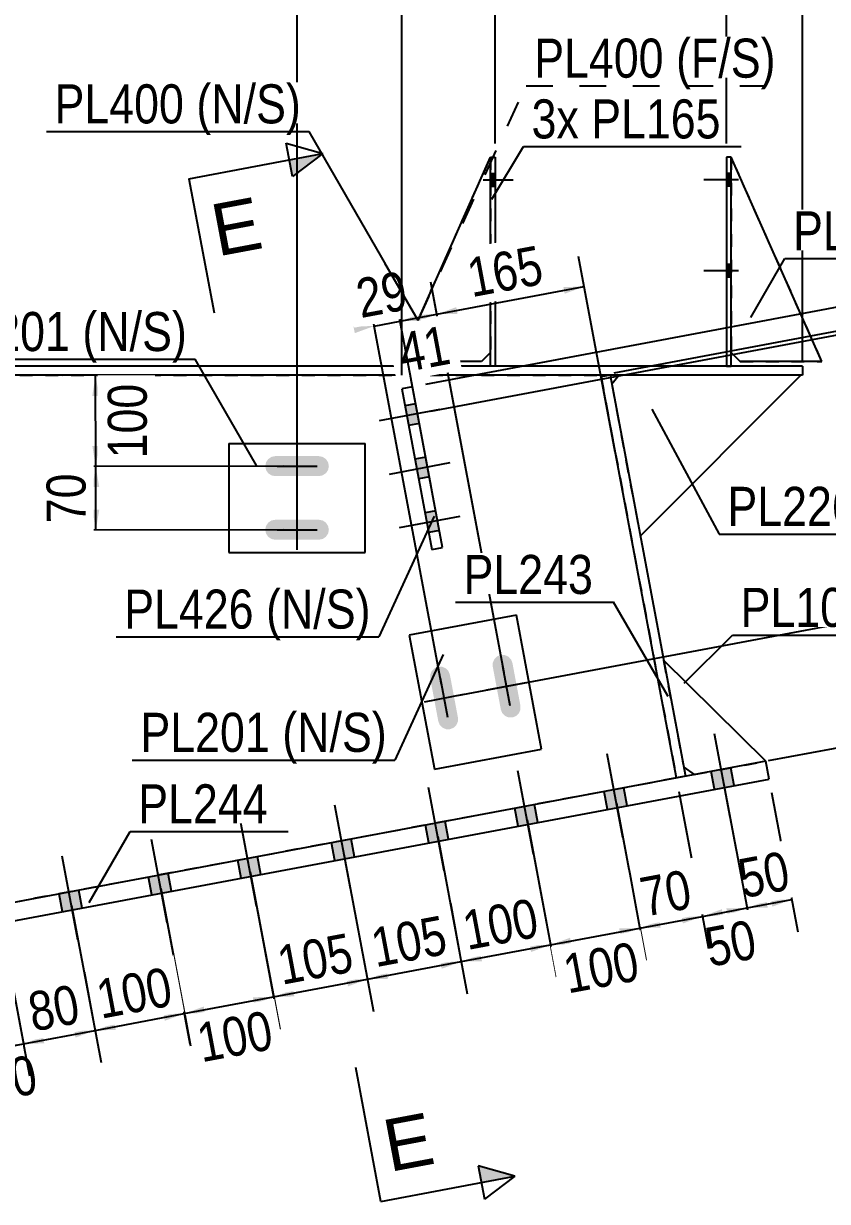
# Model space of a CAD drawing. Header units: millimetres. Extents: x -32 to 370, y -197 to 80.
# Drawn here: x 263.5 to 322.5, y -50.6 to 35.8 of the extents above; entities that cross this region are included whole.
import ezdxf

# ---------------------------------------------------------------- set-up
doc = ezdxf.new("R2010")
doc.units = ezdxf.units.MM
doc.linetypes.add('DXK_LINE_DOT1', pattern=[1.8814, 0.9407, -0.9407])
doc.linetypes.add('DXK_LINE_DOT2', pattern=[3.9198, 1.9599, -1.9599])
doc.styles.add('Arial', font='ARIAL.TTF', dxfattribs={"height": 0.2})
doc.styles.add('Arial Narrow', font='ARIALN.TTF', dxfattribs={"height": 0.2})

# ---------------------------------------------------------------- blocks, each defined once
blk = doc.blocks.new('Bolt-627304587-1576 - 1571')
at = {"linetype": 'Continuous'}
for points in [[(298.134, 23.868), (298.134, 24.802), (297.801, 24.802), (297.801, 23.868)], [(298.134, 23.868), (298.134, 24.802), (297.801, 24.802), (297.801, 23.868)], [(298.134, 23.868), (298.134, 24.802), (297.801, 24.802), (297.801, 23.868)], [(298.134, 17.202), (298.134, 18.135), (297.801, 18.135), (297.801, 17.202)], [(298.134, 17.202), (298.134, 18.135), (297.801, 18.135), (297.801, 17.202)], [(298.134, 17.202), (298.134, 18.135), (297.801, 18.135), (297.801, 17.202)]]:
    blk.add_hatch(color=3, dxfattribs=at).paths.add_polyline_path(points)
at = {"color": 3, "linetype": 'Continuous'}
for p, q in [((297.268, 24.335), (299.468, 24.335)), ((297.268, 24.335), (299.468, 24.335)), ((297.268, 24.335), (299.468, 24.335)), ((297.801, 24.802), (298.134, 24.802)), ((297.801, 24.802), (298.134, 24.802)), ((297.801, 24.802), (298.134, 24.802)), ((297.801, 23.868), (298.134, 23.868)), ((297.801, 23.868), (298.134, 23.868)), ((297.801, 23.868), (298.134, 23.868)), ((297.268, 17.668), (299.468, 17.668)), ((297.268, 17.668), (299.468, 17.668)), ((297.268, 17.668), (299.468, 17.668)), ((297.801, 18.135), (298.134, 18.135)), ((297.801, 18.135), (298.134, 18.135)), ((297.801, 18.135), (298.134, 18.135)), ((297.801, 17.202), (298.134, 17.202)), ((297.801, 17.202), (298.134, 17.202)), ((297.801, 17.202), (298.134, 17.202))]:
    blk.add_line(p, q, dxfattribs=at)
blk = doc.blocks.new('Bolt-627304587-1578 - 1571')
at = {"linetype": 'Continuous'}
for points in [[(315.446, 23.866), (315.446, 24.8), (315.113, 24.8), (315.113, 23.867)], [(315.446, 23.866), (315.446, 24.8), (315.113, 24.8), (315.113, 23.867)], [(315.446, 23.866), (315.446, 24.8), (315.113, 24.8), (315.113, 23.867)], [(315.445, 17.2), (315.445, 18.133), (315.112, 18.133), (315.112, 17.2)], [(315.445, 17.2), (315.445, 18.133), (315.112, 18.133), (315.112, 17.2)], [(315.445, 17.2), (315.445, 18.133), (315.112, 18.133), (315.112, 17.2)]]:
    blk.add_hatch(color=3, dxfattribs=at).paths.add_polyline_path(points)
at = {"color": 3, "linetype": 'Continuous'}
for p, q in [((315.98, 24.333), (313.446, 24.333)), ((315.98, 24.333), (313.446, 24.333)), ((315.98, 24.333), (313.446, 24.333)), ((315.446, 24.8), (315.113, 24.8)), ((315.446, 24.8), (315.113, 24.8)), ((315.446, 24.8), (315.113, 24.8)), ((315.446, 23.866), (315.113, 23.867)), ((315.446, 23.866), (315.113, 23.867)), ((315.446, 23.866), (315.113, 23.867)), ((315.979, 17.666), (313.445, 17.667)), ((315.979, 17.666), (313.445, 17.667)), ((315.979, 17.666), (313.445, 17.667)), ((315.445, 18.133), (315.112, 18.133)), ((315.445, 18.133), (315.112, 18.133)), ((315.445, 18.133), (315.112, 18.133)), ((315.445, 17.2), (315.112, 17.2)), ((315.445, 17.2), (315.112, 17.2)), ((315.445, 17.2), (315.112, 17.2))]:
    blk.add_line(p, q, dxfattribs=at)
blk = doc.blocks.new('Bolt-627304587-1580 - 1571')
at = {"linetype": 'Continuous'}
for points in [[(298.834, -10.524), (298.548, -10.52), (298.282, -10.627), (298.078, -10.827), (297.965, -11.09), (297.962, -11.377), (298.553, -14.522), (298.66, -14.787), (298.86, -14.992), (299.123, -15.104), (299.409, -15.107), (299.675, -15), (299.879, -14.8), (299.991, -14.537), (299.994, -14.251), (299.404, -11.106), (299.297, -10.84), (299.097, -10.636)], [(294.247, -11.385), (293.961, -11.382), (293.696, -11.488), (293.491, -11.689), (293.379, -11.952), (293.376, -12.238), (293.967, -15.383), (294.073, -15.648), (294.273, -15.853), (294.536, -15.965), (294.823, -15.968), (295.088, -15.862), (295.293, -15.661), (295.405, -15.398), (295.408, -15.112), (294.817, -11.967), (294.711, -11.702), (294.511, -11.497)]]:
    blk.add_hatch(color=3, dxfattribs=at).paths.add_polyline_path(points)
at = {"color": 3, "linetype": 'Continuous'}
for p, q in [((299.249, -14.255), (298.708, -11.372)), ((294.663, -15.117), (294.121, -12.234)), ((297.537, -13.084), (300.42, -12.543)), ((292.95, -13.946), (295.833, -13.404))]:
    blk.add_line(p, q, dxfattribs=at)
blk = doc.blocks.new('Part-627304587-1845 - 1571')
at = {"color": 7, "linetype": 'DXK_LINE_DOT1'}
blk.add_line((315.446, 26), (315.445, 11.667), dxfattribs=at)
at = {"color": 2, "linetype": 'Continuous'}
for p, q in [((322.111, 10.999), (315.446, 26)), ((316.111, 11), (315.445, 11.667)), ((322.111, 10.999), (316.111, 11))]:
    blk.add_line(p, q, dxfattribs=at)
blk = doc.blocks.new('Part-627304587-1774 - 1571')
at = {"color": 2, "linetype": 'Continuous'}
for p, q in [((317.986, -18.31), (310.489, -10.9)), ((311.966, -18.763), (312.744, -19.295))]:
    blk.add_line(p, q, dxfattribs=at)
at = {"color": 7, "linetype": 'DXK_LINE_DOT1'}
for p, q in [((310.489, -10.9), (311.966, -18.763)), ((312.744, -19.295), (317.986, -18.31))]:
    blk.add_line(p, q, dxfattribs=at)
blk = doc.blocks.new('Bolt-627304587-1584 - 1571')
at = {"linetype": 'Continuous'}
for points in [[(285.725, 2.814), (285.884, 3.052), (285.94, 3.333), (285.884, 3.613), (285.725, 3.851), (285.487, 4.01), (285.206, 4.066), (282.006, 4.066), (281.726, 4.01), (281.488, 3.851), (281.329, 3.613), (281.273, 3.333), (281.329, 3.052), (281.488, 2.814), (281.726, 2.655), (282.006, 2.599), (285.206, 2.599), (285.487, 2.655)], [(285.725, -1.852), (285.884, -1.615), (285.94, -1.334), (285.884, -1.053), (285.725, -0.815), (285.487, -0.656), (285.206, -0.601), (282.006, -0.601), (281.726, -0.656), (281.488, -0.815), (281.329, -1.053), (281.273, -1.334), (281.329, -1.615), (281.488, -1.852), (281.726, -2.011), (282.006, -2.067), (285.206, -2.067), (285.487, -2.011)]]:
    blk.add_hatch(color=3, dxfattribs=at).paths.add_polyline_path(points)
at = {"color": 3, "linetype": 'Continuous'}
for p, q in [((283.606, 1.866), (283.606, 4.799)), ((282.14, 3.333), (285.073, 3.333)), ((283.606, -2.801), (283.606, 0.133)), ((282.14, -1.334), (285.073, -1.334))]:
    blk.add_line(p, q, dxfattribs=at)
blk = doc.blocks.new('Part-627304587-1717 - 1571')
at = {"color": 2, "linetype": 'Continuous'}
for p, q in [((315.113, 26), (315.111, 10.667)), ((315.446, 26), (315.113, 26)), ((315.444, 10.667), (315.446, 26)), ((315.111, 10.667), (315.444, 10.667))]:
    blk.add_line(p, q, dxfattribs=at)
blk = doc.blocks.new('Bolt-627304587-1590 - 1571')
at = {"linetype": 'Continuous'}
for points in [[(292.576, 6.469), (292.305, 7.911), (291.519, 7.763), (291.789, 6.322)], [(293.314, 2.538), (293.043, 3.979), (292.257, 3.832), (292.528, 2.39)], [(294.052, -1.393), (293.782, 0.048), (292.995, -0.1), (293.266, -1.541)]]:
    blk.add_hatch(color=3, dxfattribs=at).paths.add_polyline_path(points)
at = {"color": 3, "linetype": 'Continuous'}
for p, q in [((292.305, 7.911), (291.519, 7.763)), ((294.078, 7.498), (289.623, 6.661)), ((292.576, 6.469), (291.789, 6.322)), ((294.817, 3.566), (290.361, 2.73)), ((293.043, 3.979), (292.257, 3.832)), ((293.314, 2.538), (292.528, 2.39)), ((293.782, 0.048), (292.995, -0.1)), ((295.555, -0.365), (291.099, -1.202)), ((294.052, -1.393), (293.266, -1.541))]:
    blk.add_line(p, q, dxfattribs=at)
blk = doc.blocks.new('Part-627304587-1727 - 1571')
at = {"color": 2, "linetype": 'Continuous'}
for p, q in [((297.801, 10.667), (297.801, 26)), ((297.801, 26), (298.134, 26)), ((298.134, 26), (298.134, 10.667)), ((298.134, 10.667), (297.801, 10.667))]:
    blk.add_line(p, q, dxfattribs=at)
blk = doc.blocks.new('Part-627304587-1993 - 1571')
at = {"color": 2, "linetype": 'Continuous'}
for p, q in [((292.071, 9.156), (291.285, 9.008)), ((291.285, 9.008), (293.5, -2.786)), ((294.286, -2.638), (292.071, 9.156)), ((293.5, -2.786), (294.286, -2.638))]:
    blk.add_line(p, q, dxfattribs=at)
blk = doc.blocks.new('Part-627304587-1796 - 1571')
at = {"color": 2, "linetype": 'Continuous'}
for p, q in [((317.986, -18.31), (255.741, -30)), ((318.232, -19.621), (317.986, -18.31)), ((255.987, -31.31), (318.232, -19.621)), ((255.741, -30), (255.987, -31.31))]:
    blk.add_line(p, q, dxfattribs=at)
blk = doc.blocks.new('Bolt-627304587-1603 - 1571')
at = {"linetype": 'Continuous'}
for points in [[(315.431, -18.79), (313.989, -19.061), (314.235, -20.371), (315.677, -20.101)], [(315.431, -18.79), (313.989, -19.061), (314.235, -20.371), (315.677, -20.101)], [(307.568, -20.267), (306.127, -20.537), (306.373, -21.848), (307.814, -21.577)], [(307.568, -20.267), (306.127, -20.537), (306.373, -21.848), (307.814, -21.577)], [(301.016, -21.497), (299.574, -21.768), (299.821, -23.078), (301.262, -22.808)], [(301.016, -21.497), (299.574, -21.768), (299.821, -23.078), (301.262, -22.808)], [(294.464, -22.728), (293.022, -22.998), (293.268, -24.309), (294.71, -24.038)], [(294.464, -22.728), (293.022, -22.998), (293.268, -24.309), (294.71, -24.038)], [(287.584, -24.02), (286.143, -24.29), (286.389, -25.601), (287.83, -25.33)], [(287.584, -24.02), (286.143, -24.29), (286.389, -25.601), (287.83, -25.33)], [(280.704, -25.312), (279.263, -25.583), (279.509, -26.893), (280.95, -26.622)], [(280.704, -25.312), (279.263, -25.583), (279.509, -26.893), (280.95, -26.622)], [(274.152, -26.542), (272.711, -26.813), (272.957, -28.123), (274.398, -27.853)], [(274.152, -26.542), (272.711, -26.813), (272.957, -28.123), (274.398, -27.853)], [(267.6, -27.773), (266.159, -28.044), (266.405, -29.354), (267.846, -29.083)], [(267.6, -27.773), (266.159, -28.044), (266.405, -29.354), (267.846, -29.083)], [(259.738, -29.249), (258.296, -29.52), (258.542, -30.831), (259.984, -30.56)], [(259.738, -29.249), (258.296, -29.52), (258.542, -30.831), (259.984, -30.56)]]:
    blk.add_hatch(color=3, dxfattribs=at).paths.add_polyline_path(points)
at = {"color": 3, "linetype": 'Continuous'}
for p, q in [((315.367, -22.424), (314.218, -16.305)), ((315.367, -22.424), (314.218, -16.305)), ((307.504, -23.901), (306.355, -17.781)), ((307.504, -23.901), (306.355, -17.781)), ((315.677, -20.101), (315.431, -18.79)), ((315.677, -20.101), (315.431, -18.79)), ((300.952, -25.131), (299.803, -19.012)), ((300.952, -25.131), (299.803, -19.012)), ((314.235, -20.371), (313.989, -19.061)), ((314.235, -20.371), (313.989, -19.061)), ((294.4, -26.362), (293.251, -20.242)), ((294.4, -26.362), (293.251, -20.242)), ((306.373, -21.848), (306.127, -20.537)), ((306.373, -21.848), (306.127, -20.537)), ((307.814, -21.577), (307.568, -20.267)), ((307.814, -21.577), (307.568, -20.267)), ((287.52, -27.654), (286.371, -21.534)), ((287.52, -27.654), (286.371, -21.534)), ((301.262, -22.808), (301.016, -21.497)), ((301.262, -22.808), (301.016, -21.497)), ((299.821, -23.078), (299.574, -21.768)), ((299.821, -23.078), (299.574, -21.768)), ((280.641, -28.946), (279.491, -22.826)), ((280.641, -28.946), (279.491, -22.826)), ((293.268, -24.309), (293.022, -22.998)), ((293.268, -24.309), (293.022, -22.998)), ((294.71, -24.038), (294.464, -22.728)), ((294.71, -24.038), (294.464, -22.728)), ((274.089, -30.176), (272.939, -24.057)), ((274.089, -30.176), (272.939, -24.057)), ((287.83, -25.33), (287.584, -24.02)), ((287.83, -25.33), (287.584, -24.02)), ((286.389, -25.601), (286.143, -24.29)), ((286.389, -25.601), (286.143, -24.29)), ((267.536, -31.407), (266.387, -25.287)), ((267.536, -31.407), (266.387, -25.287)), ((279.509, -26.893), (279.263, -25.583)), ((279.509, -26.893), (279.263, -25.583)), ((280.95, -26.622), (280.704, -25.312)), ((280.95, -26.622), (280.704, -25.312)), ((259.674, -32.884), (258.525, -26.764)), ((259.674, -32.884), (258.525, -26.764)), ((274.398, -27.853), (274.152, -26.542)), ((274.398, -27.853), (274.152, -26.542)), ((272.957, -28.123), (272.711, -26.813)), ((272.957, -28.123), (272.711, -26.813)), ((266.405, -29.354), (266.159, -28.044)), ((266.405, -29.354), (266.159, -28.044)), ((267.846, -29.083), (267.6, -27.773)), ((267.846, -29.083), (267.6, -27.773)), ((259.984, -30.56), (259.738, -29.249)), ((259.984, -30.56), (259.738, -29.249)), ((258.542, -30.831), (258.296, -29.52)), ((258.542, -30.831), (258.296, -29.52))]:
    blk.add_line(p, q, dxfattribs=at)
blk = doc.blocks.new('Part-627304587-1752 - 1571')
at = {"color": 2, "linetype": 'Continuous'}
for p, q in [((278.606, 4.999), (288.606, 4.999)), ((278.606, 4.999), (278.606, -3.001)), ((288.606, -3.001), (288.606, 4.999)), ((278.606, -3.001), (288.606, -3.001))]:
    blk.add_line(p, q, dxfattribs=at)
blk = doc.blocks.new('Part-627304587-1946 - 1571')
at = {"color": 7, "linetype": 'DXK_LINE_DOT1'}
for p, q in [((322.111, 10.999), (315.446, 26)), ((315.445, 11.667), (316.111, 11)), ((316.111, 11), (322.111, 10.999))]:
    blk.add_line(p, q, dxfattribs=at)
blk = doc.blocks.new('Part-627304587-1818 - 1571')
at = {"color": 2, "linetype": 'Continuous'}
for p, q in [((307.231, 10), (306.687, 9.345)), ((308.779, -1.794), (320.564, 10))]:
    blk.add_line(p, q, dxfattribs=at)
at = {"color": 7, "linetype": 'DXK_LINE_DOT1'}
for p, q in [((320.564, 10), (307.231, 10)), ((306.687, 9.345), (308.779, -1.794))]:
    blk.add_line(p, q, dxfattribs=at)
blk = doc.blocks.new('Part-627304587-2008 - 1571')
at = {"color": 2, "linetype": 'Continuous'}
for p, q in [((291.134, 11), (297.801, 26)), ((297.801, 11.667), (297.134, 11)), ((297.134, 11), (291.134, 11))]:
    blk.add_line(p, q, dxfattribs=at)
at = {"color": 7, "linetype": 'DXK_LINE_DOT1'}
blk.add_line((297.801, 26), (297.801, 11.667), dxfattribs=at)
blk = doc.blocks.new('Part-627304587-2094 - 1571')
at = {"color": 2, "linetype": 'Continuous'}
for p, q in [((297.801, 10.667), (254.013, 10.667)), ((315.111, 10.667), (298.134, 10.667)), ((320.684, 10.667), (315.444, 10.667)), ((320.684, 10.667), (320.684, 10)), ((306.564, 10), (237.013, 10)), ((320.684, 10), (306.565, 10))]:
    blk.add_line(p, q, dxfattribs=at)
at = {"color": 7, "linetype": 'DXK_LINE_DOT1'}
for p, q in [((298.134, 10.667), (297.801, 10.667)), ((315.444, 10.667), (315.111, 10.667)), ((306.564, 10), (306.565, 10)), ((306.564, 10), (306.565, 10))]:
    blk.add_line(p, q, dxfattribs=at)
blk = doc.blocks.new('Part-627304587-2138 - 1571')
at = {"color": 2, "linetype": 'Continuous'}
for p, q in [((255.741, 6.119), (255.741, 10)), ((305.886, 10), (305.909, 9.877)), ((255.741, -30), (255.741, 2.507))]:
    blk.add_line(p, q, dxfattribs=at)
at = {"color": 7, "linetype": 'DXK_LINE_DOT1'}
for p, q in [((255.741, 10), (305.886, 10)), ((305.909, 9.877), (311.434, -19.541)), ((311.434, -19.541), (262.293, -28.77)), ((261.638, -28.893), (255.741, -30))]:
    blk.add_line(p, q, dxfattribs=at)
blk = doc.blocks.new('Part-627304587-2204 - 1571')
at = {"color": 2, "linetype": 'Continuous'}
for p, q in [((306.564, 10), (305.909, 9.877)), ((311.434, -19.541), (305.909, 9.877)), ((306.564, 10), (312.089, -19.418)), ((312.089, -19.418), (311.434, -19.541))]:
    blk.add_line(p, q, dxfattribs=at)
blk = doc.blocks.new('Part-627304587-2231 - 1571')
at = {"color": 2, "linetype": 'Continuous'}
for p, q in [((299.694, -7.592), (291.831, -9.069)), ((301.539, -17.42), (299.694, -7.592)), ((291.831, -9.069), (293.677, -18.897)), ((293.677, -18.897), (301.539, -17.42))]:
    blk.add_line(p, q, dxfattribs=at)
blk = doc.blocks.new('Part-627304587-9533 - 1571')
at = {"color": 7, "linetype": 'DXK_LINE_DOT1'}
for p, q in [((291.134, 11), (297.801, 26)), ((297.801, 11.666), (297.134, 11)), ((297.801, 11.667), (297.801, 11.666)), ((297.134, 11), (291.134, 11))]:
    blk.add_line(p, q, dxfattribs=at)
blk = doc.blocks.new('StraightDimension-627304587-8108 - 1571')
at = {"linetype": 'Continuous'}
for points in [[(300.682, -31.817), (302.202, -31.786), (300.774, -32.308)], [(297.17, -32.985), (295.65, -33.016), (297.078, -32.494)]]:
    blk.add_hatch(color=7, dxfattribs=at).paths.add_polyline_path(points)
at = {"color": 7, "linetype": 'Continuous'}
for p, q in [((300.48, -22.615), (302.645, -34.144)), ((293.928, -23.846), (296.093, -35.375)), ((295.65, -33.016), (302.202, -31.786))]:
    blk.add_line(p, q, dxfattribs=at)
at = {"color": 0}
blk.add_wipeout([(302.183, -31.637), (301.408, -27.509), (294.838, -28.743), (295.613, -32.87)], dxfattribs=at)
at = {"color": 3, "style": 'Arial Narrow'}
blk.add_text('100', height=2.8633, rotation=10.6341, dxfattribs=at).set_placement((296.092, -32.17))
blk = doc.blocks.new('StraightDimension-627304587-8104 - 1571')
at = {"linetype": 'Continuous'}
for points in [[(318.372, -28.495), (319.893, -28.463), (318.465, -28.986)], [(318.137, -29.047), (316.617, -29.079), (318.045, -28.556)]]:
    blk.add_hatch(color=7, dxfattribs=at).paths.add_polyline_path(points)
at = {"color": 7, "linetype": 'Continuous'}
for p, q in [((314.894, -19.908), (317.06, -31.437)), ((318.417, -20.604), (320.336, -30.822)), ((316.617, -29.079), (319.893, -28.463))]:
    blk.add_line(p, q, dxfattribs=at)
at = {"color": 0}
blk.add_wipeout([(320.613, -28.176), (319.838, -24.048), (315.065, -24.944), (315.84, -29.072)], dxfattribs=at)
at = {"color": 3, "style": 'Arial Narrow'}
blk.add_text('50', height=2.8633, rotation=10.6341, dxfattribs=at).set_placement((316.319, -28.371))
blk = doc.blocks.new('StraightDimension-627304587-8114 - 1571')
at = {"linetype": 'Continuous'}
for points in [[(262.444, -39.507), (260.924, -39.538), (262.352, -39.015)], [(262.024, -39.077), (263.544, -39.046), (262.116, -39.568)]]:
    blk.add_hatch(color=7, dxfattribs=at).paths.add_polyline_path(points)
at = {"color": 7, "linetype": 'Continuous'}
for p, q in [((261.822, -29.875), (263.96, -41.257)), ((259.201, -30.368), (261.339, -41.749)), ((260.924, -39.538), (263.544, -39.046))]:
    blk.add_line(p, q, dxfattribs=at)
at = {"color": 0}
blk.add_wipeout([(265.423, -43.119), (264.648, -38.991), (259.875, -39.887), (260.65, -44.015)], dxfattribs=at)
at = {"color": 3, "style": 'Arial Narrow'}
blk.add_text('40', height=2.8633, rotation=10.6341, dxfattribs=at).set_placement((261.129, -43.315))
blk = doc.blocks.new('StraightDimension-627304587-8105 - 1571')
at = {"linetype": 'Continuous'}
for points in [[(314.861, -29.663), (313.341, -29.694), (314.769, -29.171)], [(315.096, -29.11), (316.617, -29.079), (315.188, -29.601)]]:
    blk.add_hatch(color=7, dxfattribs=at).paths.add_polyline_path(points)
at = {"color": 7, "linetype": 'Continuous'}
for p, q in [((311.618, -20.524), (313.756, -31.905)), ((314.894, -19.908), (317.032, -31.29)), ((313.341, -29.694), (316.617, -29.079))]:
    blk.add_line(p, q, dxfattribs=at)
at = {"color": 0}
blk.add_wipeout([(318.168, -33.214), (317.393, -29.086), (312.62, -29.982), (313.395, -34.11)], dxfattribs=at)
at = {"color": 3, "style": 'Arial Narrow'}
blk.add_text('50', height=2.8633, rotation=10.6341, dxfattribs=at).set_placement((313.874, -33.409))
blk = doc.blocks.new('StraightDimension-627304587-11182 - 1571')
at = {"color": 7, "linetype": 'Continuous'}
blk.add_line((320.684, 11), (320.684, 65.805), dxfattribs=at)
blk = doc.blocks.new('StraightDimension-627304587-8106 - 1571')
at = {"linetype": 'Continuous'}
for points in [[(310.274, -30.524), (308.754, -30.555), (310.182, -30.033)], [(311.82, -29.725), (313.341, -29.694), (311.912, -30.216)]]:
    blk.add_hatch(color=7, dxfattribs=at).paths.add_polyline_path(points)
at = {"color": 7, "linetype": 'Continuous'}
for p, q in [((311.618, -20.524), (313.783, -32.053)), ((307.032, -21.385), (309.197, -32.914)), ((308.754, -30.555), (313.341, -29.694))]:
    blk.add_line(p, q, dxfattribs=at)
at = {"color": 0}
blk.add_wipeout([(313.406, -29.529), (312.631, -25.401), (307.858, -26.297), (308.633, -30.425)], dxfattribs=at)
at = {"color": 3, "style": 'Arial Narrow'}
blk.add_text('70', height=2.8633, rotation=10.6341, dxfattribs=at).set_placement((309.112, -29.725))
blk = doc.blocks.new('StraightDimension-627304587-7215 - 1571')
at = {"linetype": 'Continuous'}
for points in [[(268.584, 8.475), (268.831, 9.975), (269.084, 8.476)], [(269.09, 4.808), (268.842, 3.308), (268.59, 4.807)]]:
    blk.add_hatch(color=7, dxfattribs=at).paths.add_polyline_path(points)
at = {"color": 7, "linetype": 'Continuous'}
for p, q in [((282.587, 9.998), (266.431, 9.971)), ((268.842, 3.308), (268.831, 9.975)), ((282.606, 3.331), (266.442, 3.304))]:
    blk.add_line(p, q, dxfattribs=at)
at = {"color": 0}
blk.add_wipeout([(273.181, 9.991), (268.981, 9.984), (268.992, 3.3), (273.192, 3.307)], dxfattribs=at)
at = {"color": 3, "style": 'Arial Narrow'}
blk.add_text('100', height=2.8633, rotation=90.09761, dxfattribs=at).set_placement((272.591, 3.906))
blk = doc.blocks.new('StraightDimension-627304587-7216 - 1571')
at = {"linetype": 'Continuous'}
for points in [[(268.595, 1.807), (268.842, 3.308), (269.095, 1.808)], [(269.098, 0.142), (268.85, -1.359), (268.598, 0.141)]]:
    blk.add_hatch(color=7, dxfattribs=at).paths.add_polyline_path(points)
at = {"color": 7, "linetype": 'Continuous'}
for p, q in [((282.606, 3.331), (266.592, 3.304)), ((268.85, -1.359), (268.842, 3.308)), ((282.606, -1.336), (266.6, -1.363))]:
    blk.add_line(p, q, dxfattribs=at)
at = {"color": 0}
blk.add_wipeout([(268.692, 3.402), (264.492, 3.395), (264.5, -1.461), (268.7, -1.454)], dxfattribs=at)
at = {"color": 3, "style": 'Arial Narrow'}
blk.add_text('70', height=2.8633, rotation=90.09761, dxfattribs=at).set_placement((268.099, -0.855))
blk = doc.blocks.new('StraightDimension-627304587-7285 - 1571')
at = {"linetype": 'Continuous'}
for points in [[(303.144, 16.472), (304.665, 16.503), (303.237, 15.98)], [(295.374, 14.504), (293.854, 14.472), (295.282, 14.995)]]:
    blk.add_hatch(color=7, dxfattribs=at).paths.add_polyline_path(points)
at = {"color": 7, "linetype": 'Continuous'}
for p, q in [((306.944, 4.365), (304.249, 18.714)), ((298.794, -11.831), (293.439, 16.684)), ((293.854, 14.472), (304.665, 16.503))]:
    blk.add_line(p, q, dxfattribs=at)
at = {"color": 0}
blk.add_wipeout([(302.516, 16.252), (301.741, 20.38), (295.172, 19.146), (295.947, 15.018)], dxfattribs=at)
at = {"color": 3, "style": 'Arial Narrow'}
blk.add_text('165', height=2.8633, rotation=10.6341, dxfattribs=at).set_placement((296.426, 15.719))
blk = doc.blocks.new('StraightDimension-627304587-7286 - 1571')
at = {"linetype": 'Continuous'}
for points in [[(292.688, 13.999), (291.167, 13.968), (292.595, 14.49)], [(292.334, 14.441), (293.854, 14.472), (292.426, 13.95)]]:
    blk.add_hatch(color=7, dxfattribs=at).paths.add_polyline_path(points)
at = {"color": 7, "linetype": 'Continuous'}
for p, q in [((298.794, -11.831), (293.411, 16.831)), ((293.447, 1.83), (290.724, 16.327)), ((291.167, 13.968), (293.854, 14.472))]:
    blk.add_line(p, q, dxfattribs=at)
at = {"color": 0}
blk.add_wipeout([(295.7, 10.393), (294.925, 14.521), (290.152, 13.625), (290.927, 9.497)], dxfattribs=at)
at = {"color": 3, "style": 'Arial Narrow'}
blk.add_text('41', height=2.8633, rotation=10.6341, dxfattribs=at).set_placement((291.406, 10.197))
blk = doc.blocks.new('StraightDimension-627304587-7287 - 1571')
at = {"linetype": 'Continuous'}
for points in [[(292.688, 13.999), (291.167, 13.968), (292.595, 14.49)], [(287.747, 13.58), (289.268, 13.611), (287.839, 13.089)]]:
    blk.add_hatch(color=7, dxfattribs=at).paths.add_polyline_path(points)
at = {"color": 7, "linetype": 'Continuous'}
for p, q in [((294.207, -12.692), (288.852, 15.822)), ((293.447, 1.83), (290.752, 16.179)), ((289.268, 13.611), (291.167, 13.968))]:
    blk.add_line(p, q, dxfattribs=at)
at = {"color": 0}
blk.add_wipeout([(292.576, 14.385), (291.801, 18.513), (287.028, 17.617), (287.803, 13.489)], dxfattribs=at)
at = {"color": 3, "style": 'Arial Narrow'}
blk.add_text('29', height=2.8633, rotation=10.6341, dxfattribs=at).set_placement((288.282, 14.189))
blk = doc.blocks.new('StraightDimension-627304587-7399 - 1571')
at = {"linetype": 'Continuous'}
for points in [[(333.223, -7.909), (333.191, -6.388), (333.714, -7.817)], [(334.805, -13.625), (334.836, -15.146), (334.314, -13.718)]]:
    blk.add_hatch(color=7, dxfattribs=at).paths.add_polyline_path(points)
at = {"color": 7, "linetype": 'Continuous'}
for p, q in [((295.375, -13.49), (335.403, -5.973)), ((333.191, -6.388), (334.836, -15.146)), ((318.198, -18.271), (337.047, -14.73))]:
    blk.add_line(p, q, dxfattribs=at)
at = {"color": 0}
blk.add_wipeout([(334.778, -14.024), (338.906, -13.249), (337.672, -6.68), (333.544, -7.455)], dxfattribs=at)
at = {"color": 3, "style": 'Arial Narrow'}
blk.add_text('134', height=2.8633, rotation=-79.36611, dxfattribs=at).set_placement((334.245, -7.934))
blk = doc.blocks.new('StraightDimension-627304587-7400 - 1571')
at = {"linetype": 'Continuous'}
for points in [[(329.371, 12.599), (329.34, 14.12), (329.863, 12.692)], [(333.16, -4.868), (333.191, -6.388), (332.669, -4.96)]]:
    blk.add_hatch(color=7, dxfattribs=at).paths.add_polyline_path(points)
at = {"color": 7, "linetype": 'Continuous'}
for p, q in [((293.423, 7.374), (331.551, 14.535)), ((329.34, 14.12), (333.191, -6.388)), ((295.375, -13.49), (335.403, -5.973))]:
    blk.add_line(p, q, dxfattribs=at)
at = {"color": 0}
blk.add_wipeout([(332.03, 0.609), (336.158, 1.384), (334.924, 7.953), (330.796, 7.178)], dxfattribs=at)
at = {"color": 3, "style": 'Arial Narrow'}
blk.add_text('313', height=2.8633, rotation=-79.36611, dxfattribs=at).set_placement((331.497, 6.699))
blk = doc.blocks.new('StraightDimension-627304587-7401 - 1571')
at = {"linetype": 'Continuous'}
for points in [[(329.257, 15.915), (329.288, 14.395), (328.766, 15.823)], [(329.371, 12.599), (329.34, 14.12), (329.863, 12.692)]]:
    blk.add_hatch(color=7, dxfattribs=at).paths.add_polyline_path(points)
at = {"color": 7, "linetype": 'Continuous'}
for p, q in [((306.869, 10.185), (331.647, 14.838)), ((293.423, 7.374), (331.699, 14.563)), ((329.288, 14.395), (329.34, 14.12))]:
    blk.add_line(p, q, dxfattribs=at)
at = {"color": 0}
blk.add_wipeout([(325.318, 11.966), (329.446, 12.741), (328.887, 15.718), (324.759, 14.943)], dxfattribs=at)
at = {"color": 3, "style": 'Arial Narrow'}
blk.add_text('4', height=2.863, rotation=-79.36611, dxfattribs=at).set_placement((325.46, 14.464))
blk = doc.blocks.new('StraightDimension-627304587-7402 - 1571')
at = {"linetype": 'Continuous'}
for points in [[(328.94, 17.606), (328.971, 16.085), (328.448, 17.513)], [(329.319, 12.875), (329.288, 14.395), (329.811, 12.967)]]:
    blk.add_hatch(color=7, dxfattribs=at).paths.add_polyline_path(points)
at = {"color": 7, "linetype": 'Continuous'}
for p, q in [((293.054, 9.34), (331.182, 16.501)), ((328.971, 16.085), (329.288, 14.395)), ((306.869, 10.185), (331.5, 14.81))]:
    blk.add_line(p, q, dxfattribs=at)
at = {"color": 0}
blk.add_wipeout([(329.725, 12.881), (333.853, 13.656), (332.957, 18.429), (328.829, 17.654)], dxfattribs=at)
at = {"color": 3, "style": 'Arial Narrow'}
blk.add_text('26', height=2.8633, rotation=-79.36611, dxfattribs=at).set_placement((329.529, 17.175))
blk = doc.blocks.new('StraightDimension-627304587-8107 - 1571')
at = {"linetype": 'Continuous'}
for points in [[(307.234, -30.586), (308.754, -30.555), (307.326, -31.078)], [(303.722, -31.755), (302.202, -31.786), (303.63, -31.263)]]:
    blk.add_hatch(color=7, dxfattribs=at).paths.add_polyline_path(points)
at = {"color": 7, "linetype": 'Continuous'}
for p, q in [((307.032, -21.385), (309.169, -32.767)), ((300.48, -22.615), (302.617, -33.997)), ((302.202, -31.786), (308.754, -30.555))]:
    blk.add_line(p, q, dxfattribs=at)
at = {"color": 0}
blk.add_wipeout([(309.566, -34.829), (308.791, -30.701), (302.221, -31.935), (302.996, -36.063)], dxfattribs=at)
at = {"color": 3, "style": 'Arial Narrow'}
blk.add_text('100', height=2.8633, rotation=10.6341, dxfattribs=at).set_placement((303.475, -35.362))
blk = doc.blocks.new('StraightDimension-627304587-8109 - 1571')
at = {"linetype": 'Continuous'}
for points in [[(294.129, -33.047), (295.65, -33.016), (294.222, -33.539)], [(290.29, -34.277), (288.77, -34.308), (290.198, -33.786)]]:
    blk.add_hatch(color=7, dxfattribs=at).paths.add_polyline_path(points)
at = {"color": 7, "linetype": 'Continuous'}
for p, q in [((293.928, -23.846), (296.093, -35.375)), ((287.048, -25.138), (289.213, -36.667)), ((288.77, -34.308), (295.65, -33.016))]:
    blk.add_line(p, q, dxfattribs=at)
at = {"color": 0}
blk.add_wipeout([(295.467, -32.898), (294.692, -28.77), (288.122, -30.004), (288.897, -34.132)], dxfattribs=at)
at = {"color": 3, "style": 'Arial Narrow'}
blk.add_text('105', height=2.8633, rotation=10.6341, dxfattribs=at).set_placement((289.376, -33.431))
blk = doc.blocks.new('StraightDimension-627304587-8110 - 1571')
at = {"linetype": 'Continuous'}
for points in [[(287.25, -34.339), (288.77, -34.308), (287.342, -34.831)], [(283.411, -35.569), (281.89, -35.6), (283.318, -35.078)]]:
    blk.add_hatch(color=7, dxfattribs=at).paths.add_polyline_path(points)
at = {"color": 7, "linetype": 'Continuous'}
for p, q in [((287.048, -25.138), (289.213, -36.667)), ((280.168, -26.43), (282.333, -37.959)), ((281.89, -35.6), (288.77, -34.308))]:
    blk.add_line(p, q, dxfattribs=at)
at = {"color": 0}
blk.add_wipeout([(288.587, -34.19), (287.812, -30.062), (281.243, -31.296), (282.018, -35.424)], dxfattribs=at)
at = {"color": 3, "style": 'Arial Narrow'}
blk.add_text('105', height=2.8633, rotation=10.6341, dxfattribs=at).set_placement((282.497, -34.723))
blk = doc.blocks.new('StraightDimension-627304587-8111 - 1571')
at = {"linetype": 'Continuous'}
for points in [[(280.37, -35.631), (281.89, -35.6), (280.462, -36.123)], [(276.859, -36.8), (275.338, -36.831), (276.766, -36.308)]]:
    blk.add_hatch(color=7, dxfattribs=at).paths.add_polyline_path(points)
at = {"color": 7, "linetype": 'Continuous'}
for p, q in [((280.168, -26.43), (282.306, -37.812)), ((273.616, -27.66), (275.753, -39.042)), ((275.338, -36.831), (281.89, -35.6))]:
    blk.add_line(p, q, dxfattribs=at)
at = {"color": 0}
blk.add_wipeout([(282.702, -39.874), (281.927, -35.746), (275.357, -36.98), (276.132, -41.108)], dxfattribs=at)
at = {"color": 3, "style": 'Arial Narrow'}
blk.add_text('100', height=2.8633, rotation=10.6341, dxfattribs=at).set_placement((276.611, -40.407))
blk = doc.blocks.new('StraightDimension-627304587-8112 - 1571')
at = {"linetype": 'Continuous'}
for points in [[(273.818, -36.862), (275.338, -36.831), (273.91, -37.353)], [(270.306, -38.03), (268.786, -38.061), (270.214, -37.539)]]:
    blk.add_hatch(color=7, dxfattribs=at).paths.add_polyline_path(points)
at = {"color": 7, "linetype": 'Continuous'}
for p, q in [((273.616, -27.66), (275.781, -39.19)), ((267.064, -28.891), (269.229, -40.42)), ((268.786, -38.061), (275.338, -36.831))]:
    blk.add_line(p, q, dxfattribs=at)
at = {"color": 0}
blk.add_wipeout([(275.319, -36.682), (274.544, -32.554), (267.975, -33.788), (268.75, -37.915)], dxfattribs=at)
at = {"color": 3, "style": 'Arial Narrow'}
blk.add_text('100', height=2.8633, rotation=10.6341, dxfattribs=at).set_placement((269.229, -37.215))
blk = doc.blocks.new('StraightDimension-627304587-8113 - 1571')
at = {"linetype": 'Continuous'}
for points in [[(265.065, -39.014), (263.544, -39.046), (264.972, -38.523)], [(267.266, -38.092), (268.786, -38.061), (267.358, -38.584)]]:
    blk.add_hatch(color=7, dxfattribs=at).paths.add_polyline_path(points)
at = {"color": 7, "linetype": 'Continuous'}
for p, q in [((267.064, -28.891), (269.229, -40.42)), ((261.822, -29.875), (263.987, -41.404)), ((263.544, -39.046), (268.786, -38.061))]:
    blk.add_line(p, q, dxfattribs=at)
at = {"color": 0}
blk.add_wipeout([(268.524, -37.958), (267.749, -33.83), (262.976, -34.726), (263.751, -38.854)], dxfattribs=at)
at = {"color": 3, "style": 'Arial Narrow'}
blk.add_text('80', height=2.8633, rotation=10.6341, dxfattribs=at).set_placement((264.23, -38.154))
blk = doc.blocks.new('StraightDimension-627304587-10722 - 1571')
at = {"linetype": 'Continuous'}
blk.add_hatch(color=7, dxfattribs=at).paths.add_polyline_path([(313.613, 40.036), (315.113, 39.786), (313.613, 39.536)])
at = {"color": 7, "linetype": 'Continuous'}
for p, q in [((315.113, 27), (315.113, 44.286)), ((305.051, 39.786), (315.113, 39.786))]:
    blk.add_line(p, q, dxfattribs=at)
at = {"color": 0}
blk.add_wipeout([(314.338, 40.686), (314.338, 44.886), (305.826, 44.886), (305.826, 40.686)], dxfattribs=at)
at = {"color": 3, "style": 'Arial Narrow'}
blk.add_text('7485', height=2.8633, dxfattribs=at).set_placement((306.426, 41.286))
blk = doc.blocks.new('StraightDimension-627304587-10723 - 1571')
at = {"linetype": 'Continuous'}
blk.add_hatch(color=7, dxfattribs=at).paths.add_polyline_path([(296.634, 40.036), (298.134, 39.786), (296.634, 39.536)])
at = {"color": 7, "linetype": 'Continuous'}
for p, q in [((298.134, 27), (298.134, 44.286)), ((288.072, 39.786), (298.134, 39.786))]:
    blk.add_line(p, q, dxfattribs=at)
at = {"color": 0}
blk.add_wipeout([(297.359, 40.686), (297.359, 44.886), (288.847, 44.886), (288.847, 40.686)], dxfattribs=at)
at = {"color": 3, "style": 'Arial Narrow'}
blk.add_text('7230', height=2.8633, dxfattribs=at).set_placement((289.447, 41.286))
blk = doc.blocks.new('StraightDimension-627304587-10724 - 1571')
at = {"linetype": 'Continuous'}
blk.add_hatch(color=7, dxfattribs=at).paths.add_polyline_path([(289.785, 45.736), (291.285, 45.486), (289.785, 45.236)])
at = {"color": 7, "linetype": 'Continuous'}
for p, q in [((291.285, 10.008), (291.285, 49.986)), ((281.222, 45.486), (291.285, 45.486))]:
    blk.add_line(p, q, dxfattribs=at)
at = {"color": 0}
blk.add_wipeout([(290.51, 46.386), (290.51, 50.586), (281.997, 50.586), (281.997, 46.386)], dxfattribs=at)
at = {"color": 3, "style": 'Arial Narrow'}
blk.add_text('7127', height=2.8633, dxfattribs=at).set_placement((282.597, 46.986))
blk = doc.blocks.new('StraightDimension-627304587-10725 - 1571')
at = {"linetype": 'Continuous'}
blk.add_hatch(color=7, dxfattribs=at).paths.add_polyline_path([(282.106, 40.036), (283.606, 39.786), (282.106, 39.536)])
at = {"color": 7, "linetype": 'Continuous'}
for p, q in [((283.606, -0.334), (283.606, 44.286)), ((273.544, 39.786), (283.606, 39.786))]:
    blk.add_line(p, q, dxfattribs=at)
at = {"color": 0}
blk.add_wipeout([(282.831, 40.686), (282.831, 44.886), (274.319, 44.886), (274.319, 40.686)], dxfattribs=at)
at = {"color": 3, "style": 'Arial Narrow'}
blk.add_text('7012', height=2.8633, dxfattribs=at).set_placement((274.919, 41.286))
blk = doc.blocks.new('Mark-627304587-8941 - 1571')
at = {"color": 7, "linetype": 'Continuous'}
for p in [(256.858, 11.174), (280.626, 3.38)]:
    blk.add_line(p, (276.126, 11.174), dxfattribs=at)
at = {"color": 0}
for points in [[(266.962, 11.774), (266.962, 14.774), (257.458, 14.774), (257.458, 11.774)], [(275.526, 11.774), (275.526, 14.774), (267.862, 14.774), (267.862, 11.774)]]:
    blk.add_wipeout(points, dxfattribs=at)
for points in [[(266.962, 11.774), (266.962, 14.774), (257.458, 14.774), (257.458, 11.774)], [(275.526, 11.774), (275.526, 14.774), (267.862, 14.774), (267.862, 11.774)]]:
    blk.add_wipeout(points, dxfattribs=at)
at = {"color": 3, "style": 'Arial Narrow'}
for s, p in [('(N/', (267.862, 11.774)), ('S)', (272.242, 11.774)), ('PL201', (257.458, 11.774))]:
    blk.add_text(s, height=2.8633, dxfattribs=at).set_placement(p)
blk = doc.blocks.new('Mark-627304587-8950 - 1571')
at = {"color": 7, "linetype": 'Continuous'}
for p, q in [((309.624, 7.501), (314.574, -1.649)), ((314.574, -1.649), (326.178, -1.649))]:
    blk.add_line(p, q, dxfattribs=at)
at = {"color": 0}
blk.add_wipeout([(324.678, -1.049), (324.678, 1.951), (315.174, 1.951), (315.174, -1.049)], dxfattribs=at)
blk.add_wipeout([(324.678, -1.049), (324.678, 1.951), (315.174, 1.951), (315.174, -1.049)], dxfattribs=at)
at = {"color": 3, "style": 'Arial Narrow'}
blk.add_text('PL226', height=2.8633, dxfattribs=at).set_placement((315.174, -1.049))
blk = doc.blocks.new('Mark-627304587-8983 - 1571')
at = {"color": 7, "linetype": 'Continuous'}
for p in [(295.221, -6.645), (310.825, -13.573)]:
    blk.add_line(p, (306.825, -6.645), dxfattribs=at)
at = {"color": 0}
blk.add_wipeout([(305.325, -6.045), (305.325, -3.045), (295.821, -3.045), (295.821, -6.045)], dxfattribs=at)
blk.add_wipeout([(305.325, -6.045), (305.325, -3.045), (295.821, -3.045), (295.821, -6.045)], dxfattribs=at)
at = {"color": 3, "style": 'Arial Narrow'}
blk.add_text('PL243', height=2.8633, dxfattribs=at).set_placement((295.821, -6.045))
blk = doc.blocks.new('Mark-627304587-8947 - 1571')
at = {"color": 7, "linetype": 'Continuous'}
for p, q in [((268.358, -28.67), (271.358, -23.474)), ((271.358, -23.474), (282.962, -23.474))]:
    blk.add_line(p, q, dxfattribs=at)
at = {"color": 0}
blk.add_wipeout([(281.462, -22.874), (281.462, -19.874), (271.958, -19.874), (271.958, -22.874)], dxfattribs=at)
blk.add_wipeout([(281.462, -22.874), (281.462, -19.874), (271.958, -19.874), (271.958, -22.874)], dxfattribs=at)
at = {"color": 3, "style": 'Arial Narrow'}
blk.add_text('PL244', height=2.8633, dxfattribs=at).set_placement((271.958, -22.874))
blk = doc.blocks.new('MarkSet-627304587-8831 - 1571')
at = {"color": 7, "linetype": 'Continuous'}
for p, q in [((297.887, 22.914), (300.21, 26.773)), ((300.21, 26.773), (316.186, 26.773))]:
    blk.add_line(p, q, dxfattribs=at)
at = {"color": 0}
for points in [[(304.282, 27.373), (304.282, 30.373), (300.81, 30.373), (300.81, 27.373)], [(314.686, 27.373), (314.686, 30.373), (305.182, 30.373), (305.182, 27.373)]]:
    blk.add_wipeout(points, dxfattribs=at)
for points in [[(304.282, 27.373), (304.282, 30.373), (300.81, 30.373), (300.81, 27.373)], [(314.686, 27.373), (314.686, 30.373), (305.182, 30.373), (305.182, 27.373)]]:
    blk.add_wipeout(points, dxfattribs=at)
at = {"color": 3, "style": 'Arial Narrow'}
for s, p in [('3x', (300.81, 27.373)), ('PL165', (305.182, 27.373))]:
    blk.add_text(s, height=2.8633, dxfattribs=at).set_placement(p)
blk = doc.blocks.new('MarkSet-627304587-8854 - 1571')
at = {"color": 7, "linetype": 'Continuous'}
for p, q in [((316.89, 14.228), (319.39, 18.558)), ((319.39, 18.558), (335.377, 18.558))]:
    blk.add_line(p, q, dxfattribs=at)
at = {"color": 0}
for points in [[(329.494, 19.158), (329.494, 22.158), (319.99, 22.158), (319.99, 19.158)], [(334.777, 19.158), (334.777, 22.158), (330.394, 22.158), (330.394, 19.158)]]:
    blk.add_wipeout(points, dxfattribs=at)
for points in [[(329.494, 19.158), (329.494, 22.158), (319.99, 22.158), (319.99, 19.158)], [(334.777, 19.158), (334.777, 22.158), (330.394, 22.158), (330.394, 19.158)]]:
    blk.add_wipeout(points, dxfattribs=at)
at = {"color": 3, "style": 'Arial Narrow'}
for s, p in [('PL400', (319.99, 19.158)), ('BS', (330.394, 19.158))]:
    blk.add_text(s, height=2.8633, dxfattribs=at).set_placement(p)
blk = doc.blocks.new('Mark-627304587-8870 - 1571')
at = {"color": 7, "linetype": 'Continuous'}
for p in [(265.219, 27.876), (292.487, 14.02)]:
    blk.add_line(p, (284.487, 27.876), dxfattribs=at)
at = {"color": 0}
for points in [[(275.323, 28.476), (275.323, 31.476), (265.819, 31.476), (265.819, 28.476)], [(283.887, 28.476), (283.887, 31.476), (276.223, 31.476), (276.223, 28.476)]]:
    blk.add_wipeout(points, dxfattribs=at)
for points in [[(275.323, 28.476), (275.323, 31.476), (265.819, 31.476), (265.819, 28.476)], [(283.887, 28.476), (283.887, 31.476), (276.223, 31.476), (276.223, 28.476)]]:
    blk.add_wipeout(points, dxfattribs=at)
at = {"color": 3, "style": 'Arial Narrow'}
for s, p in [('PL400', (265.819, 28.476)), ('(N/', (276.223, 28.476)), ('S)', (280.603, 28.476))]:
    blk.add_text(s, height=2.8633, dxfattribs=at).set_placement(p)
blk = doc.blocks.new('Mark-627304587-8986 - 1571')
at = {"color": 7, "linetype": 'Continuous'}
for p in [(294.323, -10.492), (271.52, -18.227)]:
    blk.add_line(p, (290.788, -18.227), dxfattribs=at)
at = {"color": 0}
for points in [[(281.624, -17.627), (281.624, -14.627), (272.12, -14.627), (272.12, -17.627)], [(290.188, -17.627), (290.188, -14.627), (282.524, -14.627), (282.524, -17.627)]]:
    blk.add_wipeout(points, dxfattribs=at)
for points in [[(281.624, -17.627), (281.624, -14.627), (272.12, -14.627), (272.12, -17.627)], [(290.188, -17.627), (290.188, -14.627), (282.524, -14.627), (282.524, -17.627)]]:
    blk.add_wipeout(points, dxfattribs=at)
at = {"color": 3, "style": 'Arial Narrow'}
for s, p in [('(N/', (282.524, -17.627)), ('S)', (286.904, -17.627)), ('PL201', (272.12, -17.627))]:
    blk.add_text(s, height=2.8633, dxfattribs=at).set_placement(p)
blk = doc.blocks.new('Mark-627304587-8944 - 1571')
at = {"color": 7, "linetype": 'Continuous'}
for p, q in [((312.008, -12.599), (315.544, -9.063)), ((315.544, -9.063), (327.148, -9.063))]:
    blk.add_line(p, q, dxfattribs=at)
at = {"color": 0}
blk.add_wipeout([(325.648, -8.463), (325.648, -5.463), (316.144, -5.463), (316.144, -8.463)], dxfattribs=at)
blk.add_wipeout([(325.648, -8.463), (325.648, -5.463), (316.144, -5.463), (316.144, -8.463)], dxfattribs=at)
at = {"color": 3, "style": 'Arial Narrow'}
blk.add_text('PL109', height=2.8633, dxfattribs=at).set_placement((316.144, -8.463))
blk = doc.blocks.new('Mark-627304587-8956 - 1571')
at = {"color": 7, "linetype": 'Continuous'}
for p in [(293.653, -0.326), (270.33, -9.187)]:
    blk.add_line(p, (289.598, -9.187), dxfattribs=at)
at = {"color": 0}
for points in [[(280.434, -8.587), (280.434, -5.587), (270.93, -5.587), (270.93, -8.587)], [(288.998, -8.587), (288.998, -5.587), (281.334, -5.587), (281.334, -8.587)]]:
    blk.add_wipeout(points, dxfattribs=at)
for points in [[(280.434, -8.587), (280.434, -5.587), (270.93, -5.587), (270.93, -8.587)], [(288.998, -8.587), (288.998, -5.587), (281.334, -5.587), (281.334, -8.587)]]:
    blk.add_wipeout(points, dxfattribs=at)
at = {"color": 3, "style": 'Arial Narrow'}
for s, p in [('PL426', (270.93, -8.587)), ('(N/', (281.334, -8.587)), ('S)', (285.714, -8.587))]:
    blk.add_text(s, height=2.8633, dxfattribs=at).set_placement(p)
blk = doc.blocks.new('SectionMark-627304587-9239 - 1571')
at = {"linetype": 'Continuous'}
for points in [[(283.275, 24.57), (283.044, 25.799), (285.501, 26.26)], [(297.134, -49.225), (296.903, -47.996), (299.591, -48.763)]]:
    blk.add_hatch(color=30, dxfattribs=at).paths.add_polyline_path(points)
at = {"color": 30, "linetype": 'Continuous'}
for p, q in [((283.275, 24.57), (282.813, 27.027)), ((282.813, 27.027), (285.501, 26.26)), ((275.673, 24.414), (285.501, 26.26)), ((285.501, 26.26), (283.275, 24.57)), ((299.591, -48.763), (296.903, -47.996)), ((296.903, -47.996), (297.364, -50.453)), ((299.591, -48.763), (297.364, -50.453))]:
    blk.add_line(p, q, dxfattribs=at)
at = {"color": 0, "linetype": 'Continuous'}
for points in [[(281.257, 19.358), (280.519, 23.289), (277.025, 22.633), (277.763, 18.702)], [(293.87, -47.803), (293.132, -43.871), (289.638, -44.527), (290.376, -48.459)]]:
    blk.add_wipeout(points, dxfattribs=at)
at = {"color": 30, "linetype": 'Continuous'}
for p, q in [((275.673, 24.414), (277.519, 14.586)), ((289.762, -50.609), (287.917, -40.781)), ((289.762, -50.609), (299.591, -48.763))]:
    blk.add_line(p, q, dxfattribs=at)
at = {"color": 96, "linetype": 'Continuous', "style": 'Arial'}
for p in [(277.763, 18.702), (290.376, -48.459)]:
    blk.add_text('E', height=3.82, rotation=10.6341, dxfattribs=at).set_placement(p)
blk = doc.blocks.new('Mark-627304587-9556 - 1571')
at = {"color": 7, "linetype": 'DXK_LINE_DOT2'}
for p, q in [((292.487, 14.019), (300.404, 31.231)), ((300.404, 31.231), (319.306, 31.231))]:
    blk.add_line(p, q, dxfattribs=at)
at = {"color": 0}
for points in [[(310.508, 31.831), (310.508, 34.831), (301.004, 34.831), (301.004, 31.831)], [(318.706, 31.831), (318.706, 34.831), (311.408, 34.831), (311.408, 31.831)]]:
    blk.add_wipeout(points, dxfattribs=at)
for points in [[(310.508, 31.831), (310.508, 34.831), (301.004, 34.831), (301.004, 31.831)], [(318.706, 31.831), (318.706, 34.831), (311.408, 34.831), (311.408, 31.831)]]:
    blk.add_wipeout(points, dxfattribs=at)
at = {"color": 3, "style": 'Arial Narrow'}
for s, p in [('PL400', (301.004, 31.831)), ('(F/', (311.408, 31.831)), ('S)', (315.421, 31.831))]:
    blk.add_text(s, height=2.8633, dxfattribs=at).set_placement(p)

msp = doc.modelspace()

# ---------------------------------------------------------------- block references
for name in ['Part-627304587-2008 - 1571', 'Part-627304587-9533 - 1571', 'Part-627304587-1727 - 1571', 'Part-627304587-1717 - 1571', 'Part-627304587-1845 - 1571', 'Part-627304587-1946 - 1571', 'Bolt-627304587-1576 - 1571', 'Bolt-627304587-1578 - 1571', 'Part-627304587-2094 - 1571', 'Part-627304587-2138 - 1571', 'Part-627304587-2204 - 1571', 'Part-627304587-1818 - 1571', 'Part-627304587-1993 - 1571', 'Bolt-627304587-1590 - 1571', 'Part-627304587-1752 - 1571', 'Bolt-627304587-1584 - 1571', 'Part-627304587-2231 - 1571', 'Bolt-627304587-1580 - 1571', 'Part-627304587-1774 - 1571', 'Bolt-627304587-1603 - 1571', 'Part-627304587-1796 - 1571']:
    msp.add_blockref(name, (0, 0))

# ---------------------------------------------------------------- next in the draw order: block references
for name in ['StraightDimension-627304587-11182 - 1571', 'StraightDimension-627304587-7215 - 1571', 'StraightDimension-627304587-8104 - 1571', 'StraightDimension-627304587-8108 - 1571', 'StraightDimension-627304587-8114 - 1571']:
    msp.add_blockref(name, (0, 0))

# ---------------------------------------------------------------- next in the draw order: block references
for name in ['StraightDimension-627304587-10723 - 1571', 'StraightDimension-627304587-10722 - 1571', 'StraightDimension-627304587-7285 - 1571', 'StraightDimension-627304587-7216 - 1571', 'StraightDimension-627304587-8105 - 1571', 'StraightDimension-627304587-8109 - 1571']:
    msp.add_blockref(name, (0, 0))

# ---------------------------------------------------------------- next in the draw order: block references
for name in ['MarkSet-627304587-8831 - 1571', 'StraightDimension-627304587-7286 - 1571', 'StraightDimension-627304587-8106 - 1571', 'StraightDimension-627304587-8110 - 1571']:
    msp.add_blockref(name, (0, 0))

# ---------------------------------------------------------------- next in the draw order: block references
for name in ['StraightDimension-627304587-7287 - 1571', 'StraightDimension-627304587-7399 - 1571', 'StraightDimension-627304587-8107 - 1571', 'StraightDimension-627304587-8111 - 1571']:
    msp.add_blockref(name, (0, 0))

# ---------------------------------------------------------------- next in the draw order: block references
for name in ['StraightDimension-627304587-10724 - 1571', 'StraightDimension-627304587-7400 - 1571', 'StraightDimension-627304587-8112 - 1571']:
    msp.add_blockref(name, (0, 0))

# ---------------------------------------------------------------- next in the draw order: block references
for name in ['StraightDimension-627304587-10725 - 1571', 'StraightDimension-627304587-7401 - 1571', 'Mark-627304587-8983 - 1571', 'Mark-627304587-8944 - 1571', 'Mark-627304587-8986 - 1571', 'StraightDimension-627304587-8113 - 1571']:
    msp.add_blockref(name, (0, 0))

# ---------------------------------------------------------------- next in the draw order: block references
for name in ['StraightDimension-627304587-7402 - 1571', 'Mark-627304587-8941 - 1571', 'Mark-627304587-8950 - 1571', 'Mark-627304587-8956 - 1571', 'Mark-627304587-8947 - 1571']:
    msp.add_blockref(name, (0, 0))

# ---------------------------------------------------------------- next in the draw order: block references
for name in ['Mark-627304587-8870 - 1571', 'MarkSet-627304587-8854 - 1571']:
    msp.add_blockref(name, (0, 0))

# ---------------------------------------------------------------- next in the draw order: block references
msp.add_blockref('SectionMark-627304587-9239 - 1571', (0, 0))

# ---------------------------------------------------------------- next in the draw order: block references
msp.add_blockref('Mark-627304587-9556 - 1571', (0, 0))

doc.saveas('drawing.dxf')
